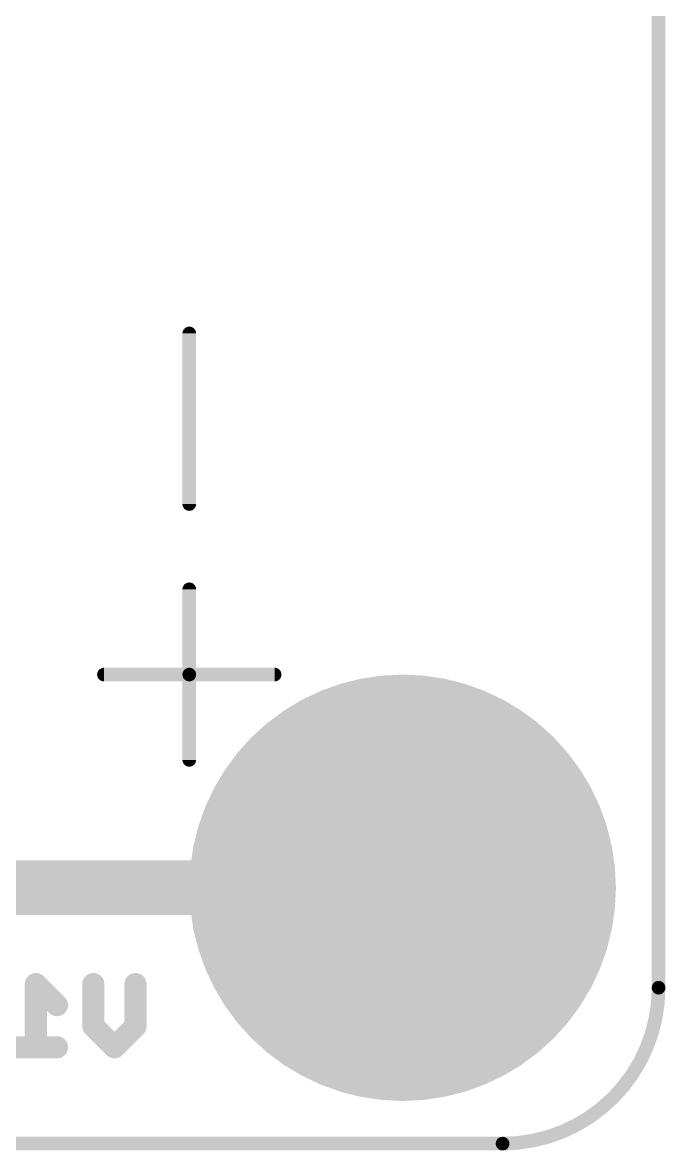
# Model space of a CAD drawing. Extents: x -0.1 to 94.1, y -0.1 to 63.6.
# Drawn here: x 84.51 to 94.08, y -0.1 to 16.69 of the extents above; entities that cross this region are included whole.
import ezdxf

# ---------------------------------------------------------------- set-up
doc = ezdxf.new("R2010")
doc.units = 0
for name, color, linetype in [('16', 132, 'CONTINUOUS'), ('17', 110, 'CONTINUOUS'), ('20', 53, 'CONTINUOUS'), ('21', 41, 'CONTINUOUS'), ('22', 40, 'CONTINUOUS')]:
    doc.layers.add(name, color=color, linetype=linetype)

# ---------------------------------------------------------------- blocks, each defined once
blk = doc.blocks.new('ROUNDP')
at = {"const_width": 0.5}
blk.add_lwpolyline([(0, -0.25, 1), (0, 0.25, 1), (0, -0.25)], format="xyb", dxfattribs=at)

msp = doc.modelspace()

# ---------------------------------------------------------------- linework, layer by layer
at = {"layer": '16'}
for points, const_width in [([(82.55, 3.81), (90.17, 3.81)], 0.8128), ([(85.0255, 2.0622), (84.712, 2.3757)], 0.3302), ([(84.712, 2.3757), (84.712, 1.4351)], 0.3302), ([(85.5678, 1.7486), (85.5678, 2.3757)], 0.3302), ([(86.1949, 2.3757), (86.1949, 1.7486)], 0.3302), ([(85.8814, 1.4351), (85.5678, 1.7486)], 0.3302), ([(86.1949, 1.7486), (85.8814, 1.4351)], 0.3302), ([(85.0255, 1.4351), (84.3984, 1.4351)], 0.3302)]:
    msp.add_lwpolyline(points, dxfattribs=dict(at, const_width=const_width))
for points, const_width in [([(90.17, 3.6068, 1), (90.17, 4.0132)], 0.4064), ([(84.7703, 2.4341, 1), (84.6536, 2.3173)], 0.1651), ([(84.7945, 2.3757, 1), (84.6294, 2.3757)], 0.1651), ([(85.6504, 2.3757, 1), (85.4853, 2.3757)], 0.1651), ([(86.2775, 2.3757, 1), (86.1124, 2.3757)], 0.1651), ([(84.9671, 2.0038, 1), (85.0839, 2.1205)], 0.1651), ([(85.6262, 1.807, 1), (85.5095, 1.6903)], 0.1651), ([(86.2533, 1.6903, 1), (86.1365, 1.807)], 0.1651), ([(85.4853, 1.7486, 1), (85.6504, 1.7486)], 0.1651), ([(86.1124, 1.7486, 1), (86.2775, 1.7486)], 0.1651), ([(84.6294, 1.4351, 1), (84.7945, 1.4351)], 0.1651), ([(85.0255, 1.3526, 1), (85.0255, 1.5176)], 0.1651), ([(85.823, 1.4935, 1), (85.9397, 1.3767)], 0.1651), ([(85.823, 1.3767, 1), (85.9397, 1.4935)], 0.1651)]:
    msp.add_lwpolyline(points, format="xyb", dxfattribs=dict(at, const_width=const_width))
at = {"layer": '20', "const_width": 0.2032}
for points in [[(93.98, 2.3221), (93.98, 61.1779)], [(2.3221, 0), (91.6579, 0)]]:
    msp.add_lwpolyline(points, dxfattribs=at)
at = {"layer": '20'}
for points, const_width in [([(91.6579, 0, 0.4142), (93.98, 2.3221)], 0.2032), ([(94.0308, 2.3221, 1), (93.9292, 2.3221)], 0.1016), ([(93.9292, 2.3221, 1), (94.0308, 2.3221)], 0.1016), ([(91.6579, 0.0508, 1), (91.6579, -0.0508)], 0.1016), ([(91.6579, -0.0508, 1), (91.6579, 0.0508)], 0.1016)]:
    msp.add_lwpolyline(points, format="xyb", dxfattribs=dict(at, const_width=const_width))
at = {"layer": '21', "const_width": 0.2032}
for points in [[(86.995, 9.525), (86.995, 12.065)], [(86.995, 8.255), (86.995, 6.985)], [(85.725, 6.985), (86.995, 6.985)], [(88.265, 6.985), (86.995, 6.985)], [(86.995, 6.985), (86.995, 5.715)]]:
    msp.add_lwpolyline(points, dxfattribs=at)
at = {"layer": '21', "const_width": 0.1016}
for points in [[(87.0458, 12.065, 1), (86.9442, 12.065)], [(86.9442, 9.525, 1), (87.0458, 9.525)], [(87.0458, 8.255, 1), (86.9442, 8.255)], [(85.725, 7.0358, 1), (85.725, 6.9342)], [(86.995, 7.0358, 1), (86.995, 6.9342)], [(87.0458, 6.985, 1), (86.9442, 6.985)], [(86.995, 6.9342, 1), (86.995, 7.0358)], [(88.265, 6.9342, 1), (88.265, 7.0358)], [(86.9442, 6.985, 1), (87.0458, 6.985)], [(86.9442, 5.715, 1), (87.0458, 5.715)]]:
    msp.add_lwpolyline(points, format="xyb", dxfattribs=at)
at = {"layer": '22', "const_width": 0.2032}
for points in [[(86.995, 8.255), (86.995, 6.985)], [(85.725, 6.985), (86.995, 6.985)], [(88.265, 6.985), (86.995, 6.985)], [(86.995, 6.985), (86.995, 5.715)]]:
    msp.add_lwpolyline(points, dxfattribs=at)
at = {"layer": '22', "const_width": 0.1016}
for points in [[(87.0458, 8.255, 1), (86.9442, 8.255)], [(85.725, 7.0358, 1), (85.725, 6.9342)], [(86.995, 7.0358, 1), (86.995, 6.9342)], [(87.0458, 6.985, 1), (86.9442, 6.985)], [(86.995, 6.9342, 1), (86.995, 7.0358)], [(88.265, 6.9342, 1), (88.265, 7.0358)], [(86.9442, 6.985, 1), (87.0458, 6.985)], [(86.9442, 5.715, 1), (87.0458, 5.715)]]:
    msp.add_lwpolyline(points, format="xyb", dxfattribs=at)

# ---------------------------------------------------------------- block references
at = {"layer": '17', "xscale": 6.35, "yscale": 6.35}
msp.add_blockref('ROUNDP', (90.17, 3.81), dxfattribs=at)
msp.add_blockref('ROUNDP', (90.17, 3.81), dxfattribs=at)

doc.saveas('drawing.dxf')
